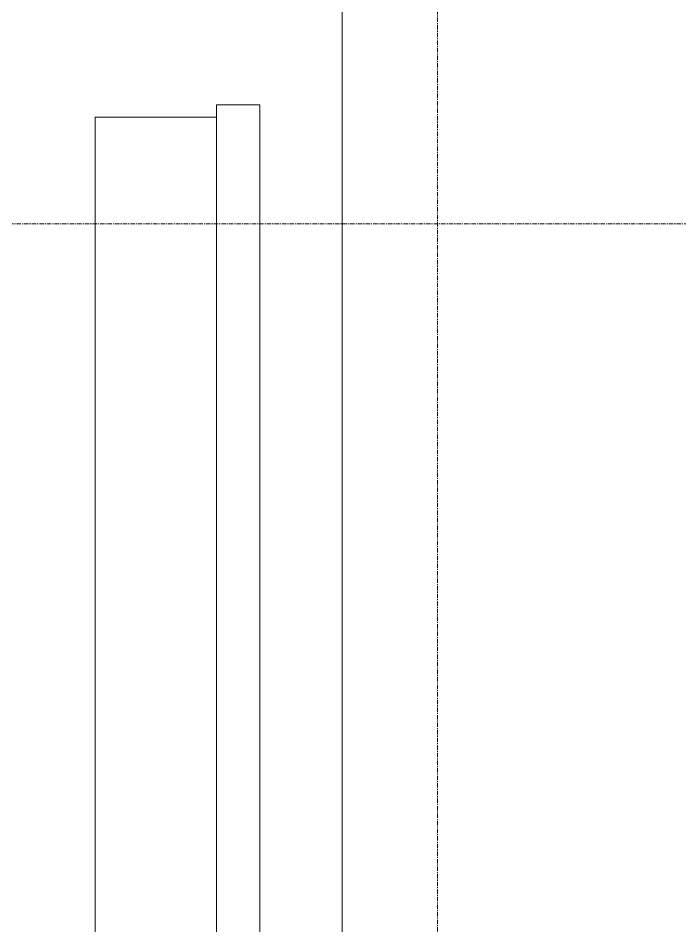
# Model space of a CAD drawing. Header units: inches. Extents: x 21806 to 26875, y -23174 to -20350.
# Drawn here: x 25353.5 to 25429.9, y -22624.1 to -22519.3 of the extents above; entities that cross this region are included whole.
import ezdxf

# ---------------------------------------------------------------- set-up
doc = ezdxf.new("R2010")
doc.units = ezdxf.units.IN
doc.header["$MEASUREMENT"] = 0
doc.linetypes.add('Grid Line 1_2_', pattern=[0.875, 0.5, -0.125, 0.125, -0.125])
for name, color, linetype, lineweight in [('A-WALL', 113, 'Continuous', 13), ('G-ANNO-SYMB', 111, 'Continuous', 9), ('I-FURN', 30, 'Continuous', 9), ('S-GRID', 1, 'Continuous', 9)]:
    doc.layers.add(name, color=color, linetype=linetype, lineweight=lineweight)

# ---------------------------------------------------------------- blocks, each defined once
blk = doc.blocks.new('Furniture 3-Fur_Floor Plan0')
at = {"layer": 'I-FURN', "color": 7}
for p, q in [((25376.39, -22530.72), (25362.39, -22530.72)), ((25362.39, -22530.72), (25362.39, -22648.33))]:
    blk.add_line(p, q, dxfattribs=at)
blk = doc.blocks.new('Locker Rooms_Ryan_ifc-1-First Floor Plan')
at = {"layer": 'A-WALL', "color": 250}
for p, q in [((25381.39, -22529.3), (25376.39, -22529.3)), ((25376.39, -22529.3), (25376.39, -22649.3)), ((25381.39, -22649.3), (25381.39, -22529.3))]:
    blk.add_line(p, q, dxfattribs=at)
at = {"lineweight": 9}
blk.add_blockref('Furniture 3-Fur_Floor Plan0', (0, 0), dxfattribs=at)

msp = doc.modelspace()

# ---------------------------------------------------------------- linework, layer by layer
at = {"layer": 'G-ANNO-SYMB'}
msp.add_line((25390.9, -20427.1), (25390.9, -23161.87), dxfattribs=at)
at = {"layer": 'S-GRID', "linetype": 'Grid Line 1_2_'}
for p, q in [((25401.89, -23162.87), (25401.89, -20779.92)), ((26875.46, -22543.05), (22016.39, -22543.05))]:
    msp.add_line(p, q, dxfattribs=at)

# ---------------------------------------------------------------- block references
at = {"lineweight": 5}
msp.add_blockref('Locker Rooms_Ryan_ifc-1-First Floor Plan', (0, 0), dxfattribs=at)

doc.saveas('drawing.dxf')
